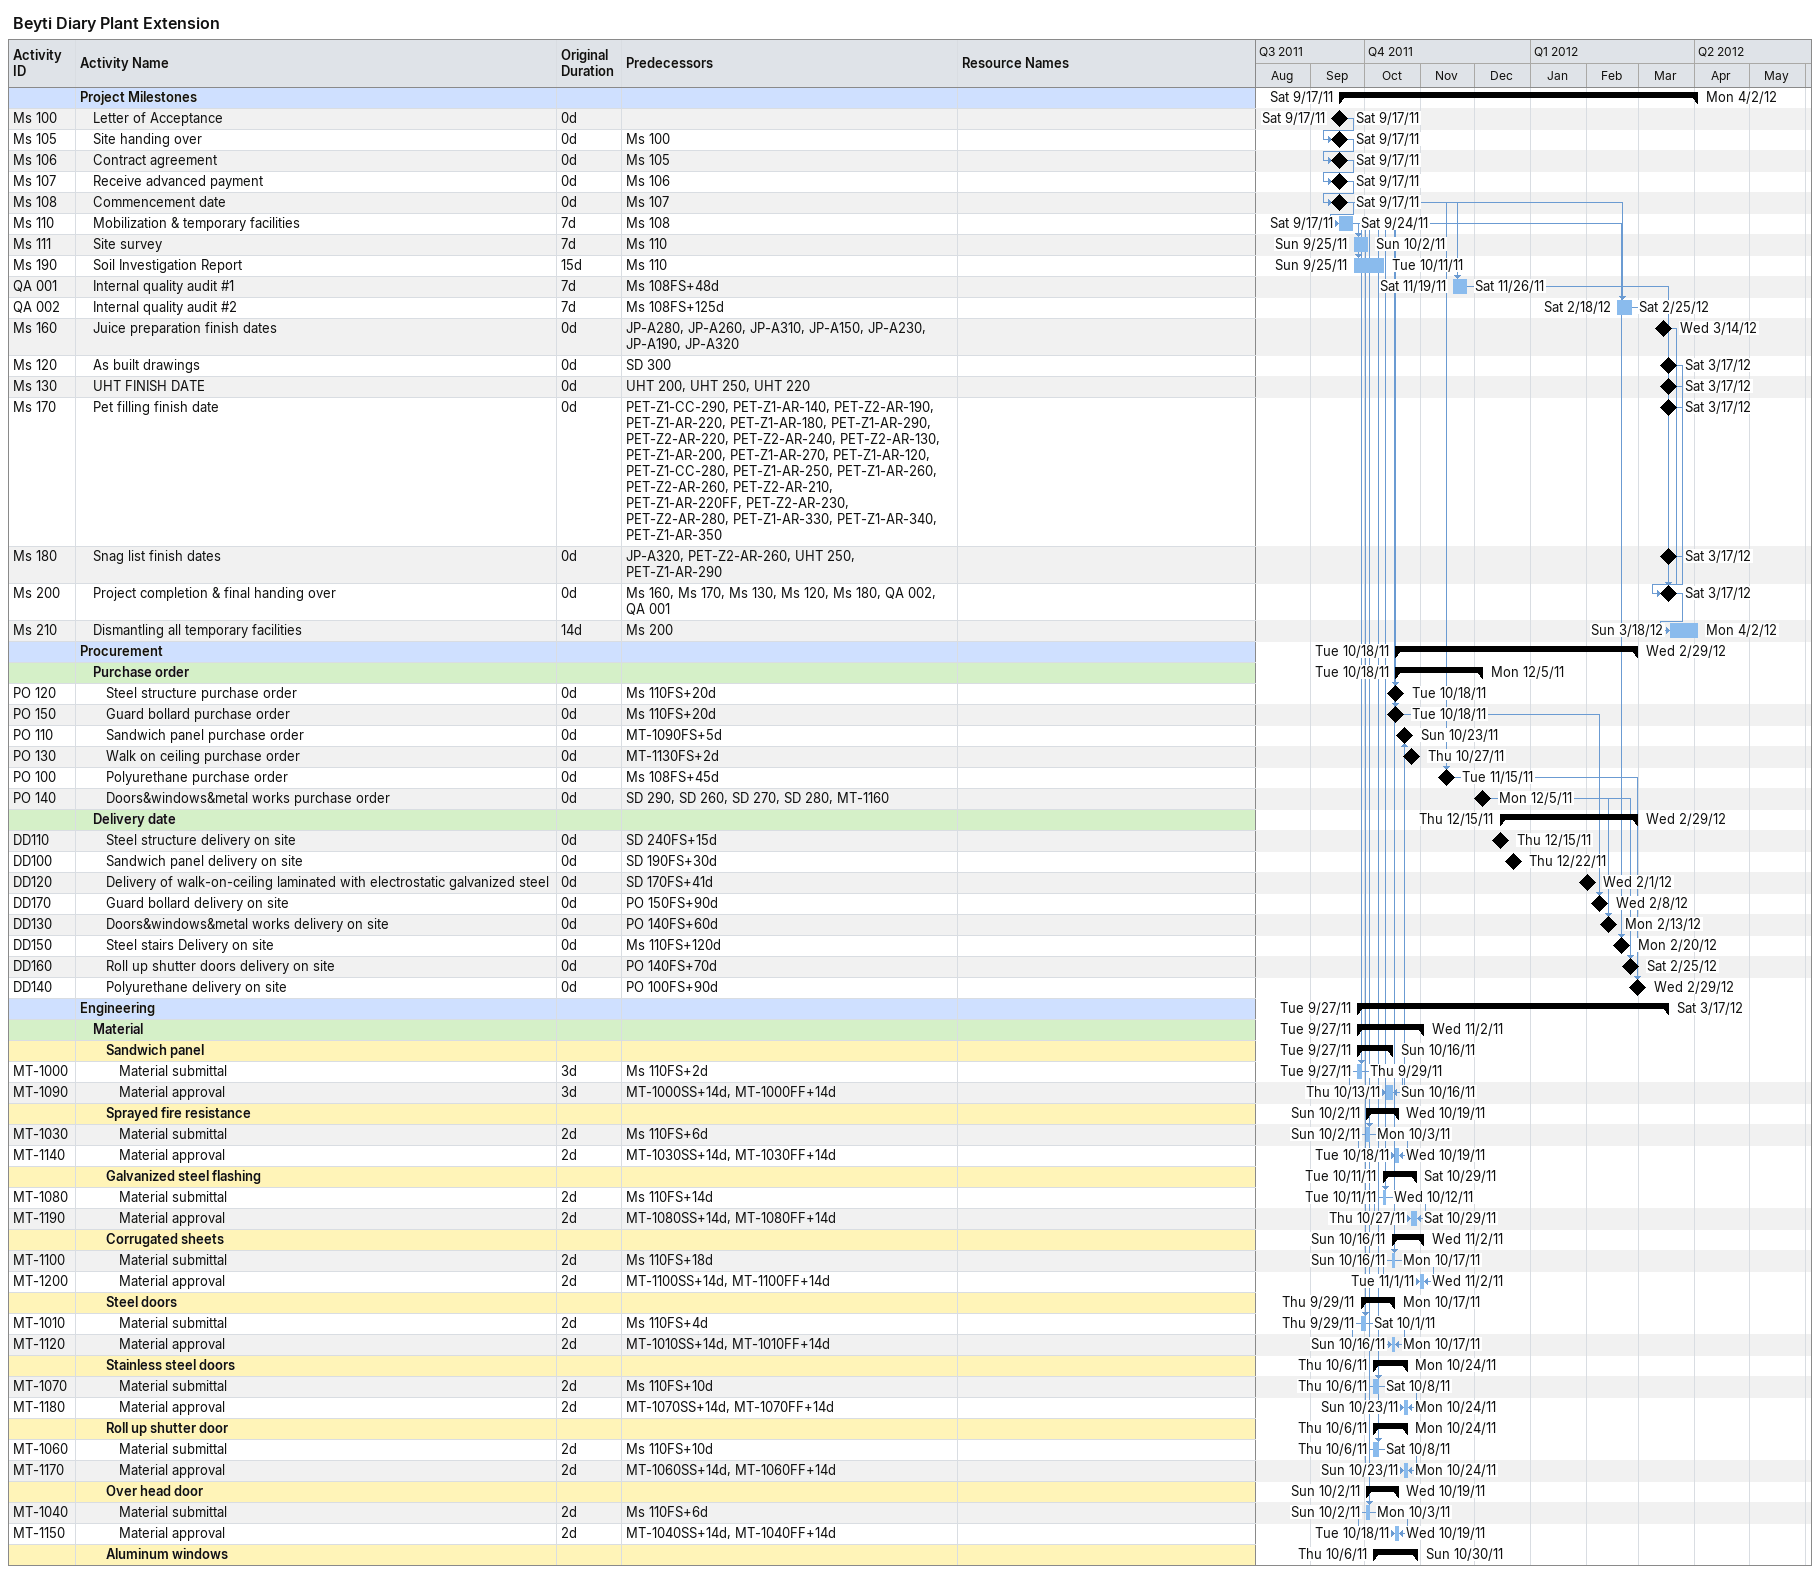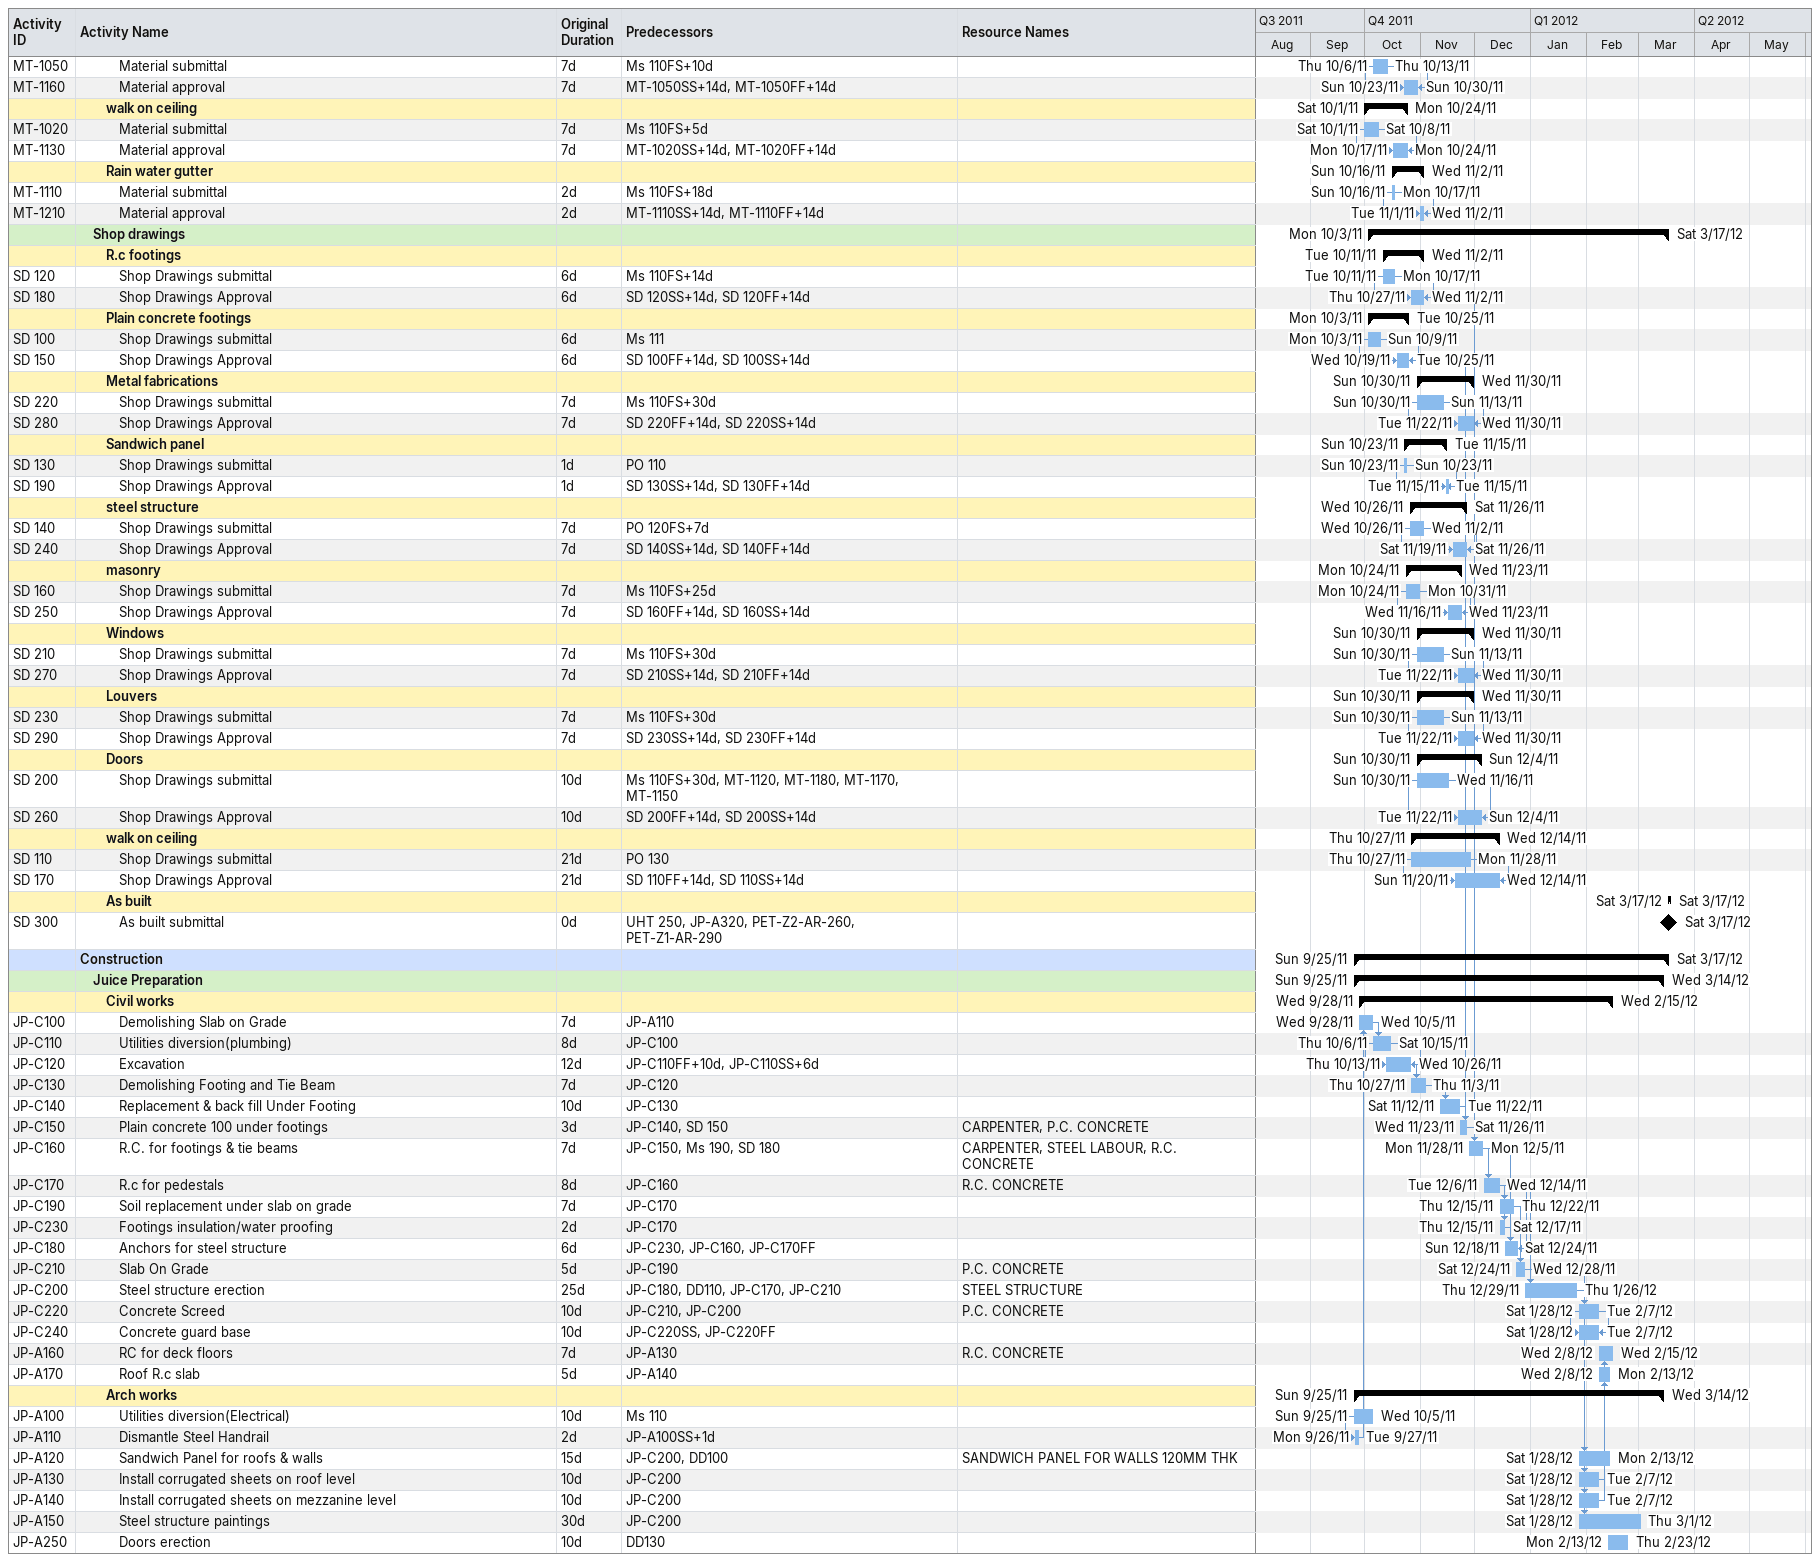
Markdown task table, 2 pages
Beyti Diary Plant Extension

| ID | Level | Task | Original duration | Start | Finish | Predecessors | Resources |
|---|---|---|---|---|---|---|---|
|  | 1 | **Project Milestones** |  | 2011-09-17 | 2012-04-02 |  |  |
| Ms 100 | 2 | Letter of Acceptance | 0d | 2011-09-17 | 2011-09-17 |  |  |
| Ms 105 | 2 | Site handing over | 0d | 2011-09-17 | 2011-09-17 | Ms 100 |  |
| Ms 106 | 2 | Contract agreement | 0d | 2011-09-17 | 2011-09-17 | Ms 105 |  |
| Ms 107 | 2 | Receive advanced payment | 0d | 2011-09-17 | 2011-09-17 | Ms 106 |  |
| Ms 108 | 2 | Commencement date | 0d | 2011-09-17 | 2011-09-17 | Ms 107 |  |
| Ms 110 | 2 | Mobilization & temporary facilities | 7d | 2011-09-17 | 2011-09-24 | Ms 108 |  |
| Ms 111 | 2 | Site survey | 7d | 2011-09-25 | 2011-10-02 | Ms 110 |  |
| Ms 190 | 2 | Soil Investigation Report | 15d | 2011-09-25 | 2011-10-11 | Ms 110 |  |
| QA 001 | 2 | Internal quality audit #1 | 7d | 2011-11-19 | 2011-11-26 | Ms 108FS+48d |  |
| QA 002 | 2 | Internal quality audit #2 | 7d | 2012-02-18 | 2012-02-25 | Ms 108FS+125d |  |
| Ms 160 | 2 | Juice preparation finish dates | 0d | 2012-03-14 | 2012-03-14 | JP-A280, JP-A260, JP-A310, JP-A150, JP-A230, JP-A190, JP-A320 |  |
| Ms 120 | 2 | As built drawings | 0d | 2012-03-17 | 2012-03-17 | SD 300 |  |
| Ms 130 | 2 | UHT FINISH DATE | 0d | 2012-03-17 | 2012-03-17 | UHT 200, UHT 250, UHT 220 |  |
| Ms 170 | 2 | Pet filling finish date | 0d | 2012-03-17 | 2012-03-17 | PET-Z1-CC-290, PET-Z1-AR-140, PET-Z2-AR-190, PET-Z1-AR-220, PET-Z1-AR-180, PET-Z1-AR-290, PET-Z2-AR-220, PET-Z2-AR-240, PET-Z2-AR-130, PET-Z1-AR-200, PET-Z1-AR-270, PET-Z1-AR-120, PET-Z1-CC-280, PET-Z1-AR-250, PET-Z1-AR-260, PET-Z2-AR-260, PET-Z2-AR-210, PET-Z1-AR-220FF, PET-Z2-AR-230, PET-Z2-AR-280, PET-Z1-AR-330, PET-Z1-AR-340, PET-Z1-AR-350 |  |
| Ms 180 | 2 | Snag list finish dates | 0d | 2012-03-17 | 2012-03-17 | JP-A320, PET-Z2-AR-260, UHT 250, PET-Z1-AR-290 |  |
| Ms 200 | 2 | Project completion & final handing over | 0d | 2012-03-17 | 2012-03-17 | Ms 160, Ms 170, Ms 130, Ms 120, Ms 180, QA 002, QA 001 |  |
| Ms 210 | 2 | Dismantling all temporary facilities | 14d | 2012-03-18 | 2012-04-02 | Ms 200 |  |
|  | 1 | **Procurement** |  | 2011-10-18 | 2012-02-29 |  |  |
|  | 2 | **Purchase order** |  | 2011-10-18 | 2011-12-05 |  |  |
| PO 120 | 3 | Steel structure purchase order | 0d | 2011-10-18 | 2011-10-18 | Ms 110FS+20d |  |
| PO 150 | 3 | Guard bollard purchase order | 0d | 2011-10-18 | 2011-10-18 | Ms 110FS+20d |  |
| PO 110 | 3 | Sandwich panel purchase order | 0d | 2011-10-23 | 2011-10-23 | MT-1090FS+5d |  |
| PO 130 | 3 | Walk on ceiling purchase order | 0d | 2011-10-27 | 2011-10-27 | MT-1130FS+2d |  |
| PO 100 | 3 | Polyurethane purchase order | 0d | 2011-11-15 | 2011-11-15 | Ms 108FS+45d |  |
| PO 140 | 3 | Doors&windows&metal works purchase order | 0d | 2011-12-05 | 2011-12-05 | SD 290, SD 260, SD 270, SD 280, MT-1160 |  |
|  | 2 | **Delivery date** |  | 2011-12-15 | 2012-02-29 |  |  |
| DD110 | 3 | Steel structure delivery on site | 0d | 2011-12-15 | 2011-12-15 | SD 240FS+15d |  |
| DD100 | 3 | Sandwich panel delivery on site | 0d | 2011-12-22 | 2011-12-22 | SD 190FS+30d |  |
| DD120 | 3 | Delivery of walk-on-ceiling laminated with electrostatic galvanized steel | 0d | 2012-02-01 | 2012-02-01 | SD 170FS+41d |  |
| DD170 | 3 | Guard bollard delivery on site | 0d | 2012-02-08 | 2012-02-08 | PO 150FS+90d |  |
| DD130 | 3 | Doors&windows&metal works delivery on site | 0d | 2012-02-13 | 2012-02-13 | PO 140FS+60d |  |
| DD150 | 3 | Steel stairs Delivery on site | 0d | 2012-02-20 | 2012-02-20 | Ms 110FS+120d |  |
| DD160 | 3 | Roll up shutter doors delivery on site | 0d | 2012-02-25 | 2012-02-25 | PO 140FS+70d |  |
| DD140 | 3 | Polyurethane delivery on site | 0d | 2012-02-29 | 2012-02-29 | PO 100FS+90d |  |
|  | 1 | **Engineering** |  | 2011-09-27 | 2012-03-17 |  |  |
|  | 2 | **Material** |  | 2011-09-27 | 2011-11-02 |  |  |
|  | 3 | **Sandwich panel** |  | 2011-09-27 | 2011-10-16 |  |  |
| MT-1000 | 4 | Material submittal | 3d | 2011-09-27 | 2011-09-29 | Ms 110FS+2d |  |
| MT-1090 | 4 | Material approval | 3d | 2011-10-13 | 2011-10-16 | MT-1000SS+14d, MT-1000FF+14d |  |
|  | 3 | **Sprayed fire resistance** |  | 2011-10-02 | 2011-10-19 |  |  |
| MT-1030 | 4 | Material submittal | 2d | 2011-10-02 | 2011-10-03 | Ms 110FS+6d |  |
| MT-1140 | 4 | Material approval | 2d | 2011-10-18 | 2011-10-19 | MT-1030SS+14d, MT-1030FF+14d |  |
|  | 3 | **Galvanized steel flashing** |  | 2011-10-11 | 2011-10-29 |  |  |
| MT-1080 | 4 | Material submittal | 2d | 2011-10-11 | 2011-10-12 | Ms 110FS+14d |  |
| MT-1190 | 4 | Material approval | 2d | 2011-10-27 | 2011-10-29 | MT-1080SS+14d, MT-1080FF+14d |  |
|  | 3 | **Corrugated sheets** |  | 2011-10-16 | 2011-11-02 |  |  |
| MT-1100 | 4 | Material submittal | 2d | 2011-10-16 | 2011-10-17 | Ms 110FS+18d |  |
| MT-1200 | 4 | Material approval | 2d | 2011-11-01 | 2011-11-02 | MT-1100SS+14d, MT-1100FF+14d |  |
|  | 3 | **Steel doors** |  | 2011-09-29 | 2011-10-17 |  |  |
| MT-1010 | 4 | Material submittal | 2d | 2011-09-29 | 2011-10-01 | Ms 110FS+4d |  |
| MT-1120 | 4 | Material approval | 2d | 2011-10-16 | 2011-10-17 | MT-1010SS+14d, MT-1010FF+14d |  |
|  | 3 | **Stainless steel doors** |  | 2011-10-06 | 2011-10-24 |  |  |
| MT-1070 | 4 | Material submittal | 2d | 2011-10-06 | 2011-10-08 | Ms 110FS+10d |  |
| MT-1180 | 4 | Material approval | 2d | 2011-10-23 | 2011-10-24 | MT-1070SS+14d, MT-1070FF+14d |  |
|  | 3 | **Roll up shutter door** |  | 2011-10-06 | 2011-10-24 |  |  |
| MT-1060 | 4 | Material submittal | 2d | 2011-10-06 | 2011-10-08 | Ms 110FS+10d |  |
| MT-1170 | 4 | Material approval | 2d | 2011-10-23 | 2011-10-24 | MT-1060SS+14d, MT-1060FF+14d |  |
|  | 3 | **Over head door** |  | 2011-10-02 | 2011-10-19 |  |  |
| MT-1040 | 4 | Material submittal | 2d | 2011-10-02 | 2011-10-03 | Ms 110FS+6d |  |
| MT-1150 | 4 | Material approval | 2d | 2011-10-18 | 2011-10-19 | MT-1040SS+14d, MT-1040FF+14d |  |
|  | 3 | **Aluminum windows** |  | 2011-10-06 | 2011-10-30 |  |  |
| MT-1050 | 4 | Material submittal | 7d | 2011-10-06 | 2011-10-13 | Ms 110FS+10d |  |
| MT-1160 | 4 | Material approval | 7d | 2011-10-23 | 2011-10-30 | MT-1050SS+14d, MT-1050FF+14d |  |
|  | 3 | **walk on ceiling** |  | 2011-10-01 | 2011-10-24 |  |  |
| MT-1020 | 4 | Material submittal | 7d | 2011-10-01 | 2011-10-08 | Ms 110FS+5d |  |
| MT-1130 | 4 | Material approval | 7d | 2011-10-17 | 2011-10-24 | MT-1020SS+14d, MT-1020FF+14d |  |
|  | 3 | **Rain water gutter** |  | 2011-10-16 | 2011-11-02 |  |  |
| MT-1110 | 4 | Material submittal | 2d | 2011-10-16 | 2011-10-17 | Ms 110FS+18d |  |
| MT-1210 | 4 | Material approval | 2d | 2011-11-01 | 2011-11-02 | MT-1110SS+14d, MT-1110FF+14d |  |
|  | 2 | **Shop drawings** |  | 2011-10-03 | 2012-03-17 |  |  |
|  | 3 | **R.c footings** |  | 2011-10-11 | 2011-11-02 |  |  |
| SD 120 | 4 | Shop Drawings submittal | 6d | 2011-10-11 | 2011-10-17 | Ms 110FS+14d |  |
| SD 180 | 4 | Shop Drawings Approval | 6d | 2011-10-27 | 2011-11-02 | SD 120SS+14d, SD 120FF+14d |  |
|  | 3 | **Plain concrete footings** |  | 2011-10-03 | 2011-10-25 |  |  |
| SD 100 | 4 | Shop Drawings submittal | 6d | 2011-10-03 | 2011-10-09 | Ms 111 |  |
| SD 150 | 4 | Shop Drawings Approval | 6d | 2011-10-19 | 2011-10-25 | SD 100FF+14d, SD 100SS+14d |  |
|  | 3 | **Metal fabrications** |  | 2011-10-30 | 2011-11-30 |  |  |
| SD 220 | 4 | Shop Drawings submittal | 7d | 2011-10-30 | 2011-11-13 | Ms 110FS+30d |  |
| SD 280 | 4 | Shop Drawings Approval | 7d | 2011-11-22 | 2011-11-30 | SD 220FF+14d, SD 220SS+14d |  |
|  | 3 | **Sandwich panel** |  | 2011-10-23 | 2011-11-15 |  |  |
| SD 130 | 4 | Shop Drawings submittal | 1d | 2011-10-23 | 2011-10-23 | PO 110 |  |
| SD 190 | 4 | Shop Drawings Approval | 1d | 2011-11-15 | 2011-11-15 | SD 130SS+14d, SD 130FF+14d |  |
|  | 3 | **steel structure** |  | 2011-10-26 | 2011-11-26 |  |  |
| SD 140 | 4 | Shop Drawings submittal | 7d | 2011-10-26 | 2011-11-02 | PO 120FS+7d |  |
| SD 240 | 4 | Shop Drawings Approval | 7d | 2011-11-19 | 2011-11-26 | SD 140SS+14d, SD 140FF+14d |  |
|  | 3 | **masonry** |  | 2011-10-24 | 2011-11-23 |  |  |
| SD 160 | 4 | Shop Drawings submittal | 7d | 2011-10-24 | 2011-10-31 | Ms 110FS+25d |  |
| SD 250 | 4 | Shop Drawings Approval | 7d | 2011-11-16 | 2011-11-23 | SD 160FF+14d, SD 160SS+14d |  |
|  | 3 | **Windows** |  | 2011-10-30 | 2011-11-30 |  |  |
| SD 210 | 4 | Shop Drawings submittal | 7d | 2011-10-30 | 2011-11-13 | Ms 110FS+30d |  |
| SD 270 | 4 | Shop Drawings Approval | 7d | 2011-11-22 | 2011-11-30 | SD 210SS+14d, SD 210FF+14d |  |
|  | 3 | **Louvers** |  | 2011-10-30 | 2011-11-30 |  |  |
| SD 230 | 4 | Shop Drawings submittal | 7d | 2011-10-30 | 2011-11-13 | Ms 110FS+30d |  |
| SD 290 | 4 | Shop Drawings Approval | 7d | 2011-11-22 | 2011-11-30 | SD 230SS+14d, SD 230FF+14d |  |
|  | 3 | **Doors** |  | 2011-10-30 | 2011-12-04 |  |  |
| SD 200 | 4 | Shop Drawings submittal | 10d | 2011-10-30 | 2011-11-16 | Ms 110FS+30d, MT-1120, MT-1180, MT-1170, MT-1150 |  |
| SD 260 | 4 | Shop Drawings Approval | 10d | 2011-11-22 | 2011-12-04 | SD 200FF+14d, SD 200SS+14d |  |
|  | 3 | **walk on ceiling** |  | 2011-10-27 | 2011-12-14 |  |  |
| SD 110 | 4 | Shop Drawings submittal | 21d | 2011-10-27 | 2011-11-28 | PO 130 |  |
| SD 170 | 4 | Shop Drawings Approval | 21d | 2011-11-20 | 2011-12-14 | SD 110FF+14d, SD 110SS+14d |  |
|  | 3 | **As built** |  | 2012-03-17 | 2012-03-17 |  |  |
| SD 300 | 4 | As built submittal | 0d | 2012-03-17 | 2012-03-17 | UHT 250, JP-A320, PET-Z2-AR-260, PET-Z1-AR-290 |  |
|  | 1 | **Construction** |  | 2011-09-25 | 2012-03-17 |  |  |
|  | 2 | **Juice Preparation** |  | 2011-09-25 | 2012-03-14 |  |  |
|  | 3 | **Civil works** |  | 2011-09-28 | 2012-02-15 |  |  |
| JP-C100 | 4 | Demolishing Slab on Grade | 7d | 2011-09-28 | 2011-10-05 | JP-A110 |  |
| JP-C110 | 4 | Utilities diversion(plumbing) | 8d | 2011-10-06 | 2011-10-15 | JP-C100 |  |
| JP-C120 | 4 | Excavation | 12d | 2011-10-13 | 2011-10-26 | JP-C110FF+10d, JP-C110SS+6d |  |
| JP-C130 | 4 | Demolishing Footing and Tie Beam | 7d | 2011-10-27 | 2011-11-03 | JP-C120 |  |
| JP-C140 | 4 | Replacement & back fill Under Footing | 10d | 2011-11-12 | 2011-11-22 | JP-C130 |  |
| JP-C150 | 4 | Plain concrete 100 under footings | 3d | 2011-11-23 | 2011-11-26 | JP-C140, SD 150 | CARPENTER, P.C. CONCRETE |
| JP-C160 | 4 | R.C. for footings & tie beams | 7d | 2011-11-28 | 2011-12-05 | JP-C150, Ms 190, SD 180 | CARPENTER, STEEL LABOUR, R.C. CONCRETE |
| JP-C170 | 4 | R.c for pedestals | 8d | 2011-12-06 | 2011-12-14 | JP-C160 | R.C. CONCRETE |
| JP-C190 | 4 | Soil replacement under slab on grade | 7d | 2011-12-15 | 2011-12-22 | JP-C170 |  |
| JP-C230 | 4 | Footings insulation/water proofing | 2d | 2011-12-15 | 2011-12-17 | JP-C170 |  |
| JP-C180 | 4 | Anchors for steel structure | 6d | 2011-12-18 | 2011-12-24 | JP-C230, JP-C160, JP-C170FF |  |
| JP-C210 | 4 | Slab On Grade | 5d | 2011-12-24 | 2011-12-28 | JP-C190 | P.C. CONCRETE |
| JP-C200 | 4 | Steel structure erection | 25d | 2011-12-29 | 2012-01-26 | JP-C180, DD110, JP-C170, JP-C210 | STEEL STRUCTURE |
| JP-C220 | 4 | Concrete Screed | 10d | 2012-01-28 | 2012-02-07 | JP-C210, JP-C200 | P.C. CONCRETE |
| JP-C240 | 4 | Concrete guard base | 10d | 2012-01-28 | 2012-02-07 | JP-C220SS, JP-C220FF |  |
| JP-A160 | 4 | RC for deck floors | 7d | 2012-02-08 | 2012-02-15 | JP-A130 | R.C. CONCRETE |
| JP-A170 | 4 | Roof R.c slab | 5d | 2012-02-08 | 2012-02-13 | JP-A140 |  |
|  | 3 | **Arch works** |  | 2011-09-25 | 2012-03-14 |  |  |
| JP-A100 | 4 | Utilities diversion(Electrical) | 10d | 2011-09-25 | 2011-10-05 | Ms 110 |  |
| JP-A110 | 4 | Dismantle Steel Handrail | 2d | 2011-09-26 | 2011-09-27 | JP-A100SS+1d |  |
| JP-A120 | 4 | Sandwich Panel for roofs & walls | 15d | 2012-01-28 | 2012-02-13 | JP-C200, DD100 | SANDWICH PANEL FOR WALLS 120MM THK |
| JP-A130 | 4 | Install corrugated sheets on roof level | 10d | 2012-01-28 | 2012-02-07 | JP-C200 |  |
| JP-A140 | 4 | Install corrugated sheets on mezzanine level | 10d | 2012-01-28 | 2012-02-07 | JP-C200 |  |
| JP-A150 | 4 | Steel structure paintings | 30d | 2012-01-28 | 2012-03-01 | JP-C200 |  |
| JP-A250 | 4 | Doors erection | 10d | 2012-02-13 | 2012-02-23 | DD130 |  |
